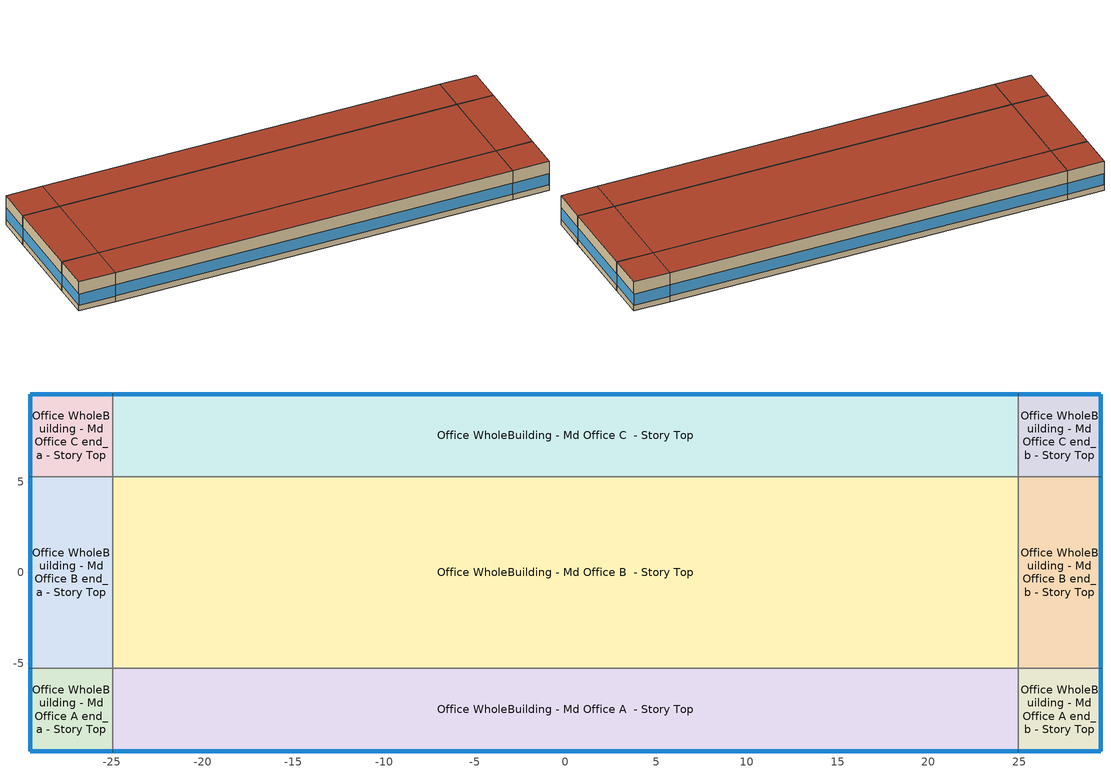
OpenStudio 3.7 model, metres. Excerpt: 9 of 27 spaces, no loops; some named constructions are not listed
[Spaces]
Office WholeBuilding - Md Office A end_a - Story Top
 floor adiabatic (Typical Interior Floor): -29.51,-9.84 -29.51,-5.27 -24.94,-5.27 -24.94,-9.84 z7.92
 wall outside: -29.51,-5.27 -29.51,-9.84 -24.94,-9.84 z7.92:11.89
 wall to Office WholeBuilding - Md Office B end_a - Story Top: -24.94,-5.27 -29.51,-5.27 z7.92:11.89
 wall to Office WholeBuilding - Md Office A  - Story Top: -24.94,-9.84 -24.94,-5.27 z7.92:11.89
 window (Window U-0.91 SHGC 0.68): -29.51,-5.29 -29.51,-9.81 / -29.49,-9.84 -24.97,-9.84 z8.69:10.21
 roof outside: -24.94,-9.84 -24.94,-5.27 -29.51,-5.27 -29.51,-9.84 z11.89
Office WholeBuilding - Md Office B end_a - Story Top
 floor adiabatic (Typical Interior Floor): -29.51,-5.27 -29.51,5.27 -24.94,5.27 -24.94,-5.27 z7.92
 wall outside: -29.51,5.27 -29.51,-5.27 z7.92:11.89
 wall to Office WholeBuilding - Md Office C end_a - Story Top: -24.94,5.27 -29.51,5.27 z7.92:11.89
 wall to Office WholeBuilding - Md Office B  - Story Top: -24.94,-5.27 -24.94,5.27 z7.92:11.89
 window (Window U-0.91 SHGC 0.68): -29.51,5.24 -29.51,-5.24 z8.69:10.2
 roof outside: -24.94,-5.27 -24.94,5.27 -29.51,5.27 -29.51,-5.27 z11.89
Office WholeBuilding - Md Office C end_a - Story Top
 floor adiabatic (Typical Interior Floor): -29.51,5.27 -29.51,9.84 -24.94,9.84 -24.94,5.27 z7.92
 wall outside: -24.94,9.84 -29.51,9.84 -29.51,5.27 z7.92:11.89
 wall to Office WholeBuilding - Md Office C  - Story Top: -24.94,5.27 -24.94,9.84 z7.92:11.89
 window (Window U-0.91 SHGC 0.68): -29.51,9.81 -29.51,5.29 / -24.97,9.84 -29.49,9.84 z8.69:10.21
 roof outside: -24.94,5.27 -24.94,9.84 -29.51,9.84 -29.51,5.27 z11.89
Office WholeBuilding - Md Office A  - Story Top
 floor adiabatic (Typical Interior Floor): -24.94,-9.84 -24.94,-5.27 24.94,-5.27 24.94,-9.84 z7.92
 wall outside: -24.94,-9.84 24.94,-9.84 z7.92:11.89
 wall to Office WholeBuilding - Md Office B  - Story Top: 24.94,-5.27 -24.94,-5.27 z7.92:11.89
 wall to Office WholeBuilding - Md Office A end_b - Story Top: 24.94,-9.84 24.94,-5.27 z7.92:11.89
 window (Window U-0.91 SHGC 0.68): -24.91,-9.84 24.91,-9.84 z8.69:10.19
 roof outside: 24.94,-9.84 24.94,-5.27 -24.94,-5.27 -24.94,-9.84 z11.89
Office WholeBuilding - Md Office B  - Story Top
 floor adiabatic (Typical Interior Floor): -24.94,-5.27 -24.94,5.27 24.94,5.27 24.94,-5.27 z7.92
 wall to Office WholeBuilding - Md Office C  - Story Top: 24.94,5.27 -24.94,5.27 z7.92:11.89
 wall to Office WholeBuilding - Md Office B end_b - Story Top: 24.94,-5.27 24.94,5.27 z7.92:11.89
 roof outside: 24.94,-5.27 24.94,5.27 -24.94,5.27 -24.94,-5.27 z11.89
Office WholeBuilding - Md Office C  - Story Top
 floor adiabatic (Typical Interior Floor): -24.94,5.27 -24.94,9.84 24.94,9.84 24.94,5.27 z7.92
 wall outside: 24.94,9.84 -24.94,9.84 z7.92:11.89
 wall to Office WholeBuilding - Md Office C end_b - Story Top: 24.94,5.27 24.94,9.84 z7.92:11.89
 window (Window U-0.91 SHGC 0.68): 24.91,9.84 -24.91,9.84 z8.69:10.19
 roof outside: 24.94,5.27 24.94,9.84 -24.94,9.84 -24.94,5.27 z11.89
Office WholeBuilding - Md Office A end_b - Story Top
 floor adiabatic (Typical Interior Floor): 24.94,-9.84 24.94,-5.27 29.51,-5.27 29.51,-9.84 z7.92
 wall outside: 24.94,-9.84 29.51,-9.84 29.51,-5.27 z7.92:11.89
 wall to Office WholeBuilding - Md Office B end_b - Story Top: 29.51,-5.27 24.94,-5.27 z7.92:11.89
 window (Window U-0.91 SHGC 0.68): 24.97,-9.84 29.49,-9.84 / 29.51,-9.81 29.51,-5.29 z8.69:10.21
 roof outside: 29.51,-9.84 29.51,-5.27 24.94,-5.27 24.94,-9.84 z11.89
Office WholeBuilding - Md Office B end_b - Story Top
 floor adiabatic (Typical Interior Floor): 24.94,-5.27 24.94,5.27 29.51,5.27 29.51,-5.27 z7.92
 wall outside: 29.51,-5.27 29.51,5.27 z7.92:11.89
 wall to Office WholeBuilding - Md Office C end_b - Story Top: 29.51,5.27 24.94,5.27 z7.92:11.89
 window (Window U-0.91 SHGC 0.68): 29.51,-5.24 29.51,5.24 z8.69:10.2
 roof outside: 29.51,-5.27 29.51,5.27 24.94,5.27 24.94,-5.27 z11.89
Office WholeBuilding - Md Office C end_b - Story Top
 floor adiabatic (Typical Interior Floor): 24.94,5.27 24.94,9.84 29.51,9.84 29.51,5.27 z7.92
 wall outside: 29.51,5.27 29.51,9.84 24.94,9.84 z7.92:11.89
 window (Window U-0.91 SHGC 0.68): 29.49,9.84 24.97,9.84 / 29.51,5.29 29.51,9.81 z8.69:10.21
 roof outside: 29.51,5.27 29.51,9.84 24.94,9.84 24.94,5.27 z11.89
[Schedule:Ruleset]
Name | Default Day Schedule | Summer Design Day Schedule | Winter Design Day Schedule
OfficeLarge BLDG_LIGHT_SCH | OfficeLarge BLDG_LIGHT_SCH Default | OfficeLarge BLDG_LIGHT_SCH Summer Design Day | OfficeLarge BLDG_LIGHT_SCH Winter Design Day
OfficeLarge ALWAYS_ON | OfficeLarge ALWAYS_ON Default | OfficeLarge ALWAYS_ON Summer Design Day | OfficeLarge ALWAYS_ON Winter Design Day
OfficeLarge HTGSETP_DC_SCH | OfficeLarge HTGSETP_DC_SCH Default | OfficeLarge HTGSETP_DC_SCH Summer Design Day | OfficeLarge HTGSETP_DC_SCH Winter Design Day
OfficeLarge CLGSETP_DC_SCH | OfficeLarge CLGSETP_DC_SCH Default | OfficeLarge CLGSETP_DC_SCH Summer Design Day | OfficeLarge CLGSETP_DC_SCH Winter Design Day
OfficeLarge BLDG_LIGHT_SCH BPR Adjusted | OfficeLarge BLDG_LIGHT_SCH Default 1 | OfficeLarge BLDG_LIGHT_SCH Summer Design Day 1 | OfficeLarge BLDG_LIGHT_SCH Winter Design Day 1
OfficeLarge ALWAYS_ON BPR Adjusted | OfficeLarge ALWAYS_ON Default 1 | OfficeLarge ALWAYS_ON Summer Design Day 1 | OfficeLarge ALWAYS_ON Winter Design Day 1
[Schedule:Day]
OfficeLarge BLDG_LIGHT_SCH Default: Yes, 10, 0, 0.05, 24, 0, 0.05
OfficeLarge BLDG_LIGHT_SCH Sat Day: Yes, 0, 15, 0.003429, 0, 30, 0.0040005, 0, 45, 0.004572, 7, 0, 0.004572, 7, 15, 0.010929, 7, 30, 0.017286, 7, 45, 0.023643, 8, 0, 0.03, 8, 15, 0.036357, 8, 30, 0.042714, 8, 45, 0.049071, 9, 0, 0.055428, 9, 15, 0.083142, 9, 30, 0.110856, 9, 45, 0.13857, 10, 0, 0.166284, 10, 15, 0.193998, 10, 30, 0.221712, 10, 45, 0.249426, 11, 0, 0.27714, 13, 22, 0.27714, 13, 37, 0.269406, 13, 52, 0.261672, 14, 7, 0.253938, 14, 22, 0.246203, 14, 37, 0.238469, 14, 52, 0.230735, 15, 7, 0.223001, 15, 22, 0.215267, 15, 37, 0.207533, 15, 52, 0.199799, 16, 7, 0.192064, 16, 22, 0.18433, 16, 37, 0.176596, 16, 52, 0.168862, 17, 7, 0.161128, 17, 22, 0.153394, 17, 37, 0.14566, 17, 52, 0.137925, 18, 7, 0.130191, 18, 22, 0.122457, 18, 37, 0.114723, 18, 45, 0.110856, 20, 45, 0.110856, 21, 0, 0.096999, 21, 15, 0.083142, 21, 30, 0.069285, 21, 45, 0.055428, 22, 0, 0.041571, 22, 15, 0.027714, 22, 30, 0.013857, 22, 45, 0, 23, 0, 0.0005715, 23, 15, 0.001143, 23, 30, 0.0017145, 23, 45, 0.002286, 24, 0, 0.0028575
OfficeLarge BLDG_LIGHT_SCH Summer Design Day; OfficeLarge ALWAYS_ON Winter Design Day; OfficeLarge ALWAYS_ON Summer Design Day; Medium Office Infil Quarter On Sun Day; OfficeLarge BLDG_LIGHT_SCH Summer Design Day 1; OfficeLarge ALWAYS_ON Summer Design Day 1; OfficeLarge ALWAYS_ON Winter Design Day 1: 24, 0, 1
OfficeLarge BLDG_LIGHT_SCH Wkdy Day: Yes, 4, 15, 0.00403412, 4, 30, 0.0172694, 4, 45, 0.0305047, 5, 0, 0.04374, 5, 15, 0.0569753, 5, 30, 0.0549582, 5, 45, 0.0529412, 6, 0, 0.0509241, 6, 15, 0.0489071, 6, 30, 0.0978141, 6, 45, 0.146721, 7, 0, 0.195628, 7, 15, 0.244535, 7, 30, 0.391256, 7, 45, 0.537978, 8, 0, 0.684699, 8, 15, 0.83142, 13, 22, 0.83142, 13, 37, 0.309745, 13, 45, 0.244535, 14, 15, 0.244535, 14, 30, 0.232309, 14, 45, 0.220082, 15, 0, 0.207855, 15, 15, 0.195628, 15, 30, 0.183401, 15, 45, 0.171175, 16, 0, 0.158948, 16, 15, 0.146721, 16, 45, 0.146721, 17, 0, 0.122268, 17, 15, 0.0978141, 17, 30, 0.0733606, 17, 45, 0.0489071, 18, 0, 0.0366803, 18, 15, 0.0244535, 18, 30, 0.0122268, 18, 45, 0, 19, 0, 0.00100853, 19, 15, 0.00201706, 19, 30, 0.00302559, 19, 45, 0.00403412, 24, 0, 0.00403412
OfficeLarge BLDG_LIGHT_SCH Winter Design Day; OfficeLarge BLDG_LIGHT_SCH Winter Design Day 1: 24, 0, 0
OfficeLarge ALWAYS_ON Default; autogen OfficeLarge ALWAYS_ON 0_day_sch; autogen OfficeLarge ALWAYS_ON 1_day_sch: Yes, 24, 0, 1
Clothing Schedule Summer Clothes: 24, 0, 0.5
Office BLDG_EQUIP_EndUseData Sun Day: Yes, 0, 15, 0.421729, 0, 30, 0.0798718, 0, 45, 0.0690031, 1, 0, 0.0581345, 1, 15, 0.0472659, 1, 30, 0.0363973, 1, 45, 0.0353862, 2, 0, 0.0343752, 2, 15, 0.0333641, 2, 30, 0.0323531, 2, 45, 0.0431375, 3, 0, 0.0539219, 3, 15, 0.0647062, 3, 30, 0.0754906, 3, 45, 0.0988287, 4, 0, 0.122167, 4, 15, 0.145505, 4, 30, 0.168843, 4, 45, 0.208947, 5, 0, 0.249052, 5, 15, 0.289156, 5, 30, 0.32926, 5, 45, 0.373577, 6, 0, 0.417894, 6, 15, 0.462211, 6, 30, 0.506528, 6, 45, 0.539471, 7, 0, 0.572414, 7, 15, 0.605357, 7, 30, 0.6383, 7, 45, 0.637626, 8, 0, 0.636952, 8, 15, 0.636278, 8, 30, 0.635604, 8, 45, 0.573198, 9, 0, 0.510792, 9, 15, 0.448386, 9, 30, 0.385979, 9, 45, 0.396317, 10, 0, 0.406655, 10, 15, 0.416993, 10, 30, 0.427331, 10, 45, 0.441253, 11, 0, 0.441718, 11, 15, 0.442182, 11, 30, 0.442647, 11, 45, 0.443112, 12, 0, 0.443577, 12, 15, 0.444042, 12, 30, 0.444507, 12, 45, 0.444972, 13, 0, 0.445436, 13, 15, 0.445901, 13, 30, 0.446366, 13, 45, 0.446831, 14, 0, 0.447296, 14, 15, 0.447761, 14, 30, 0.448225, 14, 45, 0.442412, 15, 0, 0.436599, 15, 15, 0.430785, 15, 30, 0.424972, 15, 45, 0.402813, 16, 0, 0.380655, 16, 15, 0.358496, 16, 30, 0.336338, 16, 45, 0.3039, 17, 0, 0.271463, 17, 15, 0.239025, 17, 30, 0.206588, 17, 45, 0.187631, 18, 0, 0.168674, 18, 15, 0.149717, 18, 30, 0.130761, 18, 45, 0.104558, 19, 0, 0.0783552, 19, 15, 0.0521525, 19, 30, 0.0259499, 19, 45, 0.0194624, 20, 0, 0.0129749, 20, 15, 0.00648747, 20, 30, 0, 20, 45, 0.00278035, 21, 0, 0.00556069, 21, 15, 0.00834104, 21, 30, 0.0111214, 21, 45, 0.0297413, 22, 0, 0.0483612, 22, 15, 0.0669811, 22, 30, 0.085601, 22, 45, 0.0821466, 23, 0, 0.0786922, 23, 15, 0.0752378, 23, 30, 0.0717835, 23, 45, 0.0738055, 24, 0, 0.0758276
Medium Office Infil Quarter On WntrDsn|Sat Day: 6, 0, 1, 18, 0, 0.25, 24, 0, 1
27 space(s) Occ Sch Sunday 1: Yes, 10, 0, 0, 24, 0, 0
27 space(s) Occ Sch Saturday 1: Yes, 6, 30, 0, 6, 45, 0.00390469, 7, 0, 0.00780938, 7, 15, 0.0117141, 7, 30, 0.0156188, 7, 45, 0.0117141, 8, 0, 0.00780938, 8, 15, 0.00390469, 8, 30, 0, 8, 45, 0.0156188, 9, 0, 0.0312375, 9, 15, 0.0468563, 9, 30, 0.062475, 9, 45, 0.0468563, 10, 0, 0.0312375, 10, 15, 0.0156188, 10, 30, 0, 15, 52, 0, 16, 7, 0.00657632, 16, 22, 0.0131526, 16, 37, 0.0197289, 16, 52, 0.0263053, 17, 7, 0.0328816, 17, 22, 0.0394579, 17, 37, 0.0460342, 17, 52, 0.0526105, 18, 7, 0.0591868, 18, 15, 0.062475, 18, 30, 0.0468563, 18, 45, 0.0312375, 19, 0, 0.0156188, 19, 15, 0, 20, 15, 0, 20, 30, 0.00390469, 20, 45, 0.00780938, 21, 0, 0.0117141, 21, 15, 0.0156188, 21, 30, 0.0117141, 21, 45, 0.00780938, 22, 0, 0.00390469, 22, 15, 0, 24, 0, 0
OfficeLarge HTGSETP_DC_SCH Default; autogen OfficeLarge HTGSETP_DC_SCH 0_day_sch; autogen OfficeLarge HTGSETP_DC_SCH 1_day_sch: Yes, 24, 0, 18
OfficeLarge HTGSETP_DC_SCH Winter Design Day; OfficeLarge HTGSETP_DC_SCH Summer Design Day: 24, 0, 18
OfficeLarge CLGSETP_DC_SCH Default; autogen OfficeLarge CLGSETP_DC_SCH 0_day_sch; autogen OfficeLarge CLGSETP_DC_SCH 1_day_sch: Yes, 24, 0, 27
OfficeLarge CLGSETP_DC_SCH Winter Design Day; OfficeLarge CLGSETP_DC_SCH Summer Design Day: 24, 0, 27
OfficeLarge BLDG_LIGHT_SCH Default 1: No, 24, 0, 0
OfficeLarge ALWAYS_ON Default 1: No, 24, 0, 1
[Schedule:Rule]
Name | Schedule Ruleset | Rule Order | Day Schedule | Apply Saturday | Date Specification Type | Start Month | Start Day | End Month | End Day | Apply Monday | Apply Tuesday | Apply Wednesday | Apply Thursday | Apply Friday | Apply Sunday | Specific Month 1 | Specific Day 1 | Specific Month 2 | Specific Day 2 | Specific Month 3 | Specific Day 3 | Specific Month 4 | Specific Day 4 | Specific Month 5 | Specific Day 5 | Specific Month 6 | Specific Day 6 | Specific Month 7 | Specific Day 7 | Specific Month 8 | Specific Day 8 | Specific Month 9 | Specific Day 9 | Specific Month 10 | Specific Day 10 | Specific Month 11 | Specific Day 11 | Specific Month 12 | Specific Day 12 | Specific Month 13 | Specific Day 13 | Specific Month 14 | Specific Day 14 | Specific Month 15 | Specific Day 15 | Specific Month 16 | Specific Day 16 | Specific Month 17 | Specific Day 17 | Specific Month 18 | Specific Day 18 | Specific Month 19 | Specific Day 19 | Specific Month 20 | Specific Day 20 | Specific Month 21 | Specific Day 21 | Specific Month 22 | Specific Day 22 | Specific Month 23 | Specific Day 23 | Specific Month 24 | Specific Day 24 | Specific Month 25 | Specific Day 25 | Specific Month 26 | Specific Day 26 | Specific Month 27 | Specific Day 27 | Specific Month 28 | Specific Day 28 | Specific Month 29 | Specific Day 29 | Specific Month 30 | Specific Day 30 | Specific Month 31 | Specific Day 31 | Specific Month 32 | Specific Day 32 | Specific Month 33 | Specific Day 33 | Specific Month 34 | Specific Day 34 | Specific Month 35 | Specific Day 35 | Specific Month 36 | Specific Day 36 | Specific Month 37 | Specific Day 37 | Specific Month 38 | Specific Day 38 | Specific Month 39 | Specific Day 39 | Specific Month 40 | Specific Day 40 | Specific Month 41 | Specific Day 41 | Specific Month 42 | Specific Day 42 | Specific Month 43 | Specific Day 43 | Specific Month 44 | Specific Day 44 | Specific Month 45 | Specific Day 45 | Specific Month 46 | Specific Day 46 | Specific Month 47 | Specific Day 47 | Specific Month 48 | Specific Day 48 | Specific Month 49 | Specific Day 49 | Specific Month 50 | Specific Day 50 | Specific Month 51 | Specific Day 51 | Specific Month 52 | Specific Day 52
Schedule Rule 1 | OfficeLarge BLDG_LIGHT_SCH | 1 | OfficeLarge BLDG_LIGHT_SCH Sat Day | Yes | DateRange | 1 | 1 | 12 | 31
Schedule Rule 2 | OfficeLarge BLDG_LIGHT_SCH | 0 | OfficeLarge BLDG_LIGHT_SCH Wkdy Day |  | DateRange | 1 | 1 | 12 | 31 | Yes | Yes | Yes | Yes | Yes
autogen OfficeLarge ALWAYS_ON 0 | OfficeLarge ALWAYS_ON | 0 | autogen OfficeLarge ALWAYS_ON 0_day_sch | Yes | SpecificDates |  |  |  |  | Yes | Yes | Yes | Yes | Yes | Yes | 1 | 6 | 1 | 13 | 1 | 20 | 1 | 27 | 2 | 3 | 2 | 10 | 2 | 17 | 2 | 24 | 3 | 3 | 3 | 10 | 3 | 17 | 3 | 24 | 3 | 31 | 4 | 7 | 4 | 14 | 4 | 21 | 4 | 28 | 5 | 5 | 5 | 12 | 5 | 19 | 5 | 26 | 6 | 2 | 6 | 9 | 6 | 16 | 6 | 23 | 6 | 30 | 7 | 7 | 7 | 14 | 7 | 21 | 7 | 28 | 8 | 4 | 8 | 11 | 8 | 18 | 8 | 25 | 9 | 1 | 9 | 8 | 9 | 15 | 9 | 22 | 9 | 29 | 10 | 6 | 10 | 13 | 10 | 20 | 10 | 27 | 11 | 3 | 11 | 10 | 11 | 17 | 11 | 24 | 12 | 1 | 12 | 8 | 12 | 15 | 12 | 22 | 12 | 29
autogen OfficeLarge ALWAYS_ON 1 | OfficeLarge ALWAYS_ON | 1 | autogen OfficeLarge ALWAYS_ON 1_day_sch | Yes | SpecificDates |  |  |  |  | Yes | Yes | Yes | Yes | Yes | Yes | 1 | 7 | 1 | 14 | 1 | 21 | 1 | 28 | 2 | 4 | 2 | 11 | 2 | 18 | 2 | 25 | 3 | 4 | 3 | 11 | 3 | 18 | 3 | 25 | 4 | 1 | 4 | 8 | 4 | 15 | 4 | 22 | 4 | 29 | 5 | 6 | 5 | 13 | 5 | 20 | 5 | 27 | 6 | 3 | 6 | 10 | 6 | 17 | 6 | 24 | 7 | 1 | 7 | 8 | 7 | 15 | 7 | 22 | 7 | 29 | 8 | 5 | 8 | 12 | 8 | 19 | 8 | 26 | 9 | 2 | 9 | 9 | 9 | 16 | 9 | 23 | 9 | 30 | 10 | 7 | 10 | 14 | 10 | 21 | 10 | 28 | 11 | 4 | 11 | 11 | 11 | 18 | 11 | 25 | 12 | 2 | 12 | 9 | 12 | 16 | 12 | 23 | 12 | 30
autogen OfficeLarge CLGSETP_DC_SCH 0 | OfficeLarge CLGSETP_DC_SCH | 0 | autogen OfficeLarge CLGSETP_DC_SCH 0_day_sch | Yes | SpecificDates |  |  |  |  | Yes | Yes | Yes | Yes | Yes | Yes | 1 | 6 | 1 | 13 | 1 | 20 | 1 | 27 | 2 | 3 | 2 | 10 | 2 | 17 | 2 | 24 | 3 | 3 | 3 | 10 | 3 | 17 | 3 | 24 | 3 | 31 | 4 | 7 | 4 | 14 | 4 | 21 | 4 | 28 | 5 | 5 | 5 | 12 | 5 | 19 | 5 | 26 | 6 | 2 | 6 | 9 | 6 | 16 | 6 | 23 | 6 | 30 | 7 | 7 | 7 | 14 | 7 | 21 | 7 | 28 | 8 | 4 | 8 | 11 | 8 | 18 | 8 | 25 | 9 | 1 | 9 | 8 | 9 | 15 | 9 | 22 | 9 | 29 | 10 | 6 | 10 | 13 | 10 | 20 | 10 | 27 | 11 | 3 | 11 | 10 | 11 | 17 | 11 | 24
autogen OfficeLarge CLGSETP_DC_SCH 1 | OfficeLarge CLGSETP_DC_SCH | 1 | autogen OfficeLarge CLGSETP_DC_SCH 1_day_sch | Yes | SpecificDates |  |  |  |  | Yes | Yes | Yes | Yes | Yes | Yes | 1 | 7 | 1 | 14 | 1 | 21 | 1 | 28 | 2 | 4 | 2 | 11 | 2 | 18 | 2 | 25 | 3 | 4 | 3 | 11 | 3 | 18 | 3 | 25 | 4 | 1 | 4 | 8 | 4 | 15 | 4 | 22 | 4 | 29 | 5 | 6 | 5 | 13 | 5 | 20 | 5 | 27 | 6 | 3 | 6 | 10 | 6 | 17 | 6 | 24 | 7 | 1 | 7 | 8 | 7 | 15 | 7 | 22 | 7 | 29 | 8 | 5 | 8 | 12 | 8 | 19 | 8 | 26 | 9 | 2 | 9 | 9 | 9 | 16 | 9 | 23 | 9 | 30 | 10 | 7 | 10 | 14 | 10 | 21 | 10 | 28 | 11 | 4 | 11 | 11 | 11 | 18 | 11 | 25 | 12 | 2 | 12 | 9 | 12 | 16 | 12 | 23 | 12 | 30
autogen OfficeLarge HTGSETP_DC_SCH 0 | OfficeLarge HTGSETP_DC_SCH | 0 | autogen OfficeLarge HTGSETP_DC_SCH 0_day_sch | Yes | SpecificDates |  |  |  |  | Yes | Yes | Yes | Yes | Yes | Yes | 1 | 6 | 1 | 13 | 1 | 20 | 1 | 27 | 2 | 3 | 2 | 10 | 2 | 17 | 2 | 24 | 3 | 3 | 3 | 10 | 3 | 17 | 3 | 24 | 3 | 31 | 4 | 7 | 4 | 14 | 4 | 21 | 4 | 28 | 5 | 5 | 5 | 12 | 5 | 19 | 5 | 26 | 6 | 2 | 6 | 9 | 6 | 16 | 6 | 23 | 6 | 30 | 7 | 7 | 7 | 14 | 7 | 21 | 7 | 28 | 8 | 4 | 8 | 11 | 8 | 18 | 8 | 25 | 9 | 1 | 9 | 8 | 9 | 15 | 9 | 22 | 9 | 29 | 10 | 6 | 10 | 13 | 10 | 20 | 10 | 27 | 11 | 3 | 11 | 10 | 11 | 17 | 11 | 24 | 12 | 1 | 12 | 8 | 12 | 15 | 12 | 22 | 12 | 29
autogen OfficeLarge HTGSETP_DC_SCH 1 | OfficeLarge HTGSETP_DC_SCH | 1 | autogen OfficeLarge HTGSETP_DC_SCH 1_day_sch | Yes | SpecificDates |  |  |  |  | Yes | Yes | Yes | Yes | Yes | Yes | 1 | 7 | 1 | 14 | 1 | 21 | 1 | 28 | 2 | 4 | 2 | 11 | 2 | 18 | 2 | 25 | 3 | 4 | 3 | 11 | 3 | 18 | 3 | 25 | 4 | 1 | 4 | 8 | 4 | 15 | 4 | 22 | 4 | 29 | 5 | 6 | 5 | 13 | 5 | 20 | 5 | 27 | 6 | 3 | 6 | 10 | 6 | 17 | 6 | 24 | 7 | 1 | 7 | 8 | 7 | 15 | 7 | 22 | 7 | 29 | 8 | 5 | 8 | 12 | 8 | 19 | 8 | 26 | 9 | 2 | 9 | 9 | 9 | 16 | 9 | 23 | 9 | 30 | 10 | 7 | 10 | 14 | 10 | 21 | 10 | 28 | 11 | 4 | 11 | 11 | 11 | 18 | 11 | 25 | 12 | 2 | 12 | 9 | 12 | 16 | 12 | 23 | 12 | 30
Schedule Rule 21 | OfficeLarge BLDG_LIGHT_SCH BPR Adjusted | 0 | OfficeLarge BLDG_LIGHT_SCH Wkdy Day |  | DateRange | 1 | 1 | 12 | 31 | Yes | Yes | Yes | Yes | Yes
Schedule Rule 22 | OfficeLarge BLDG_LIGHT_SCH BPR Adjusted | 1 | OfficeLarge BLDG_LIGHT_SCH Sat Day | Yes | DateRange | 1 | 1 | 12 | 31
autogen OfficeLarge ALWAYS_ON 0 1 | OfficeLarge ALWAYS_ON BPR Adjusted | 0 | autogen OfficeLarge ALWAYS_ON 0_day_sch | Yes | SpecificDates |  |  |  |  | Yes | Yes | Yes | Yes | Yes | Yes | 1 | 6 | 1 | 13 | 1 | 20 | 1 | 27 | 2 | 3 | 2 | 10 | 2 | 17 | 2 | 24 | 3 | 3 | 3 | 10 | 3 | 17 | 3 | 24 | 3 | 31 | 4 | 7 | 4 | 14 | 4 | 21 | 4 | 28 | 5 | 5 | 5 | 12 | 5 | 19 | 5 | 26 | 6 | 2 | 6 | 9 | 6 | 16 | 6 | 23 | 6 | 30 | 7 | 7 | 7 | 14 | 7 | 21 | 7 | 28 | 8 | 4 | 8 | 11 | 8 | 18 | 8 | 25 | 9 | 1 | 9 | 8 | 9 | 15 | 9 | 22 | 9 | 29 | 10 | 6 | 10 | 13 | 10 | 20 | 10 | 27 | 11 | 3 | 11 | 10 | 11 | 17 | 11 | 24 | 12 | 1 | 12 | 8 | 12 | 15 | 12 | 22 | 12 | 29
autogen OfficeLarge ALWAYS_ON 2 | OfficeLarge ALWAYS_ON BPR Adjusted | 1 | autogen OfficeLarge ALWAYS_ON 1_day_sch | Yes | SpecificDates |  |  |  |  | Yes | Yes | Yes | Yes | Yes | Yes | 1 | 7 | 1 | 14 | 1 | 21 | 1 | 28 | 2 | 4 | 2 | 11 | 2 | 18 | 2 | 25 | 3 | 4 | 3 | 11 | 3 | 18 | 3 | 25 | 4 | 1 | 4 | 8 | 4 | 15 | 4 | 22 | 4 | 29 | 5 | 6 | 5 | 13 | 5 | 20 | 5 | 27 | 6 | 3 | 6 | 10 | 6 | 17 | 6 | 24 | 7 | 1 | 7 | 8 | 7 | 15 | 7 | 22 | 7 | 29 | 8 | 5 | 8 | 12 | 8 | 19 | 8 | 26 | 9 | 2 | 9 | 9 | 9 | 16 | 9 | 23 | 9 | 30 | 10 | 7 | 10 | 14 | 10 | 21 | 10 | 28 | 11 | 4 | 11 | 11 | 11 | 18 | 11 | 25 | 12 | 2 | 12 | 9 | 12 | 16 | 12 | 23 | 12 | 30
